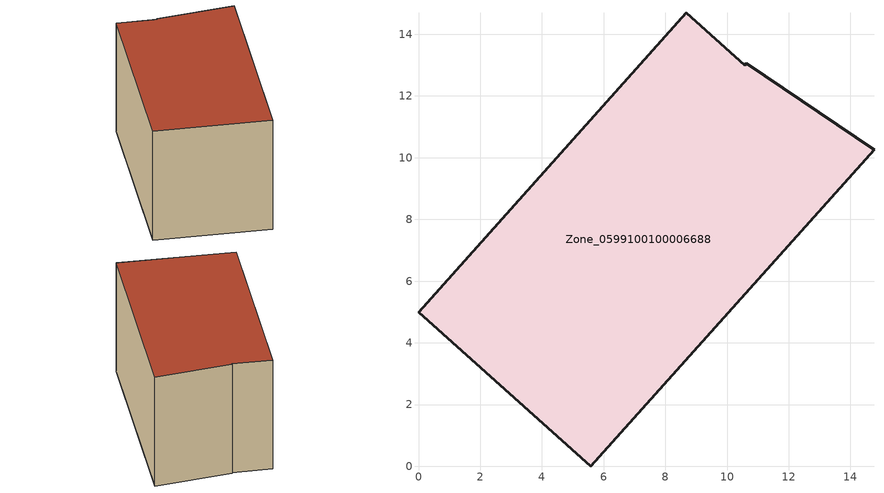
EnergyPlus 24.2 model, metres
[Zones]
Zone_0599100100006688
 floor ground (C_G): 5.59,0 0,5 8.67,14.7 10.57,13 10.62,13.05 14.76,10.26 z7.37
 wall outside (C_F): 0,5 5.59,0 14.76,10.26 10.62,13.05 10.57,13 8.67,14.7 0,5 z7.37:15.22
 roof outside (C_R): 14.76,10.26 10.62,13.05 10.57,13 8.67,14.7 0,5 5.59,0 z15.22
[BUILDING]
Pand.0599100100006688: North Axis=0; Terrain=City; Loads Convergence Tolerance Value=0.04; Temperature Convergence Tolerance Value=0.4; Solar Distribution=FullExterior; Maximum Number of Warmup Days=25; Minimum Number of Warmup Days=1
[Site:Location]
Rotterdam.The.Hague.AP_ZH_NLD Design_Conditions: Latitude=51.96; Longitude=4.45; Time Zone=1; Elevation=-4.5
[SITE:GROUNDTEMPERATURE:BUILDINGSURFACE]
18, 18, 18, 18, 18, 18, 18, 18, 18, 18, 18, 18
[MATERIAL] Thermal Absorptance=0.9; Solar Absorptance=0.7; Visible Absorptance=0.7
Name | Roughness | Thickness | Conductivity | Density | Specific Heat
G.TI.2006-2014 | MediumSmooth | 0.15 | 0.06 | 540 | 1210
F.TI.2006-2014 | Rough | 0.3 | 0.12 | 1920 | 840
R.TI.2006-2014 | MediumRough | 0.2 | 0.08 | 1500 | 1000
[CONSTRUCTION]
C_G: G.TI.2006-2014
C_F: F.TI.2006-2014
C_R: R.TI.2006-2014
[ZONE]
Zone_0599100100006688: Type=1; Multiplier=1; Ceiling Height=Autocalculate; Volume=Autocalculate; Floor Area=autocalculate; Part of Total Floor Area=Yes
[ZONEINFILTRATION:DESIGNFLOWRATE]
Infil_Zone_0599100100006688: Zone or ZoneList or Space or SpaceList=Zone_0599100100006688; Schedule=AlwaysOn; Design Flow Rate Calculation Method=Flow/Area; Flow Rate per Floor Area=0.0015; Constant Term Coefficient=1; Temperature Term Coefficient=0; Velocity Term Coefficient=0; Velocity Squared Term Coefficient=0
[HVACTEMPLATE:ZONE:IDEALLOADSAIRSYSTEM]
Zone_0599100100006688: Maximum Heating Supply Air Temperature=50; Minimum Cooling Supply Air Temperature=13; Maximum Heating Supply Air Humidity Ratio=0.0156; Minimum Cooling Supply Air Humidity Ratio=0.0077; Heating Limit=NoLimit; Cooling Limit=NoLimit; Dehumidification Control Type=ConstantSensibleHeatRatio; Cooling Sensible Heat Ratio=0.7; Dehumidification Setpoint=60; Humidification Control Type=None; Humidification Setpoint=30; Outdoor Air Method=None; Outdoor Air Flow Rate per Person=0.00944; Outdoor Air Flow Rate per Zone Floor Area=0; Outdoor Air Flow Rate per Zone=0; Demand Controlled Ventilation Type=None; Outdoor Air Economizer Type=NoEconomizer; Heat Recovery Type=None; Sensible Heat Recovery Effectiveness=0.7; Latent Heat Recovery Effectiveness=0.65
[ZONECONTROL:THERMOSTAT]
ThermostatControl_Zone_0599100100006688: Zone or ZoneList=Zone_0599100100006688; Control Type Schedule=DualSetpointControlType; Control 1=Thermostat_Zone_0599100100006688; Temperature Difference Between Cutout And Setpoint=0
[THERMOSTATSETPOINT:DUALSETPOINT]
Thermostat_Zone_0599100100006688: Heating Setpoint Temperature Schedule=HeatingSetpoint_Zone_0599100100006688; Cooling Setpoint Temperature Schedule=CoolingSetpoint_Zone_0599100100006688
[SCHEDULE:COMPACT]
HeatingSetpoint_Zone_0599100100006688: Through: 12/31, For: AllDays, Until: 24:00, 21
CoolingSetpoint_Zone_0599100100006688: Through: 12/31, For: AllDays, Until: 24:00, 24
DualSetpointControlType: Through: 12/31, For: AllDays, Until: 24:00, 4
AlwaysOn: Through: 12/31, For: AllDays, Until: 24:00, 1
